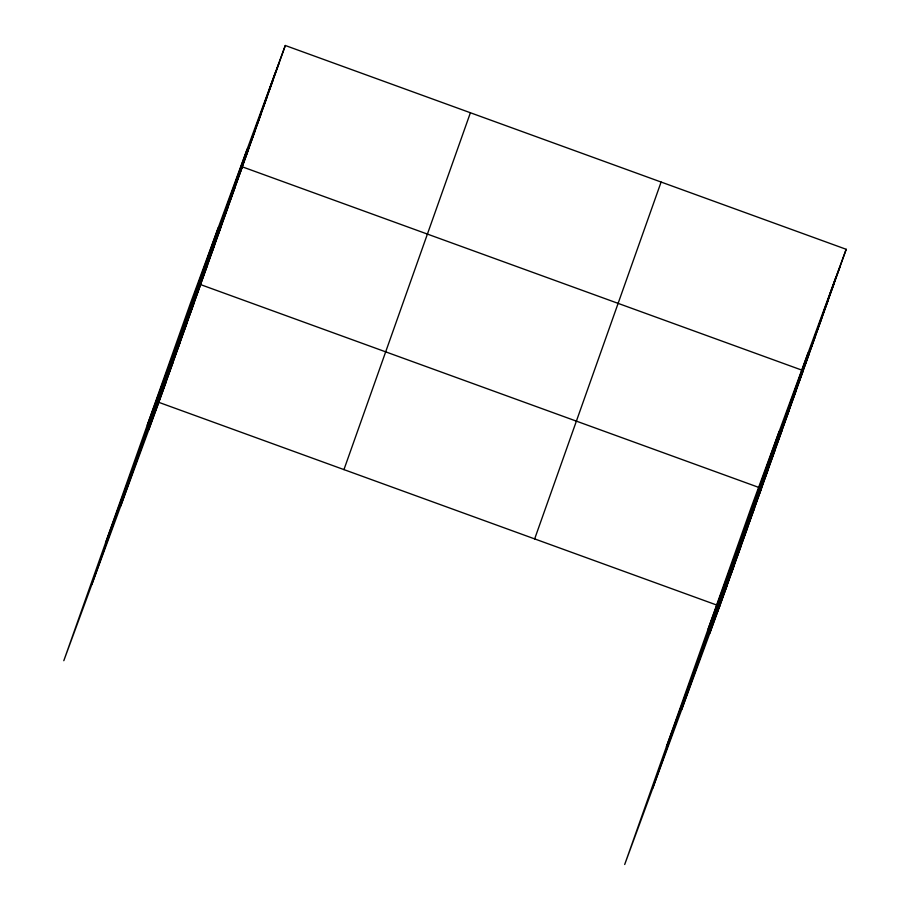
<?xml version="1.0" encoding="UTF-8"?>
<svg xmlns="http://www.w3.org/2000/svg" width="910" height="910" viewBox="0 0 910 910"><rect width="100%" height="100%" fill="white"/><g stroke="black" fill="none" stroke-linecap="round" stroke-linejoin="round"><path stroke-width="1.36" d="M91.842 584.493L218.286 227.636M120.734 505.971L247.179 149.115M148.774 429.759L275.218 72.902M285.308 45.5L190.247 303.849L63.802 660.706L158.852 402.357L285.308 45.5L846.198 249.294L719.753 606.151L624.692 864.5L751.148 507.643L846.198 249.294M343.946 469.617L470.402 112.749M534.659 538.902L661.104 182.045M652.743 788.288L779.188 431.42M681.624 709.766L808.08 352.898M709.675 633.553L836.119 276.685M269.087 90.226L279.165 62.836M262.945 107.562L273.023 80.171M256.802 124.897L266.88 97.495M250.66 142.233L260.738 114.831M244.517 159.569L254.595 132.166M238.374 176.893L248.453 149.502M147.261 425.175L242.31 166.837L803.212 370.62L708.151 628.969M225.27 213.861L235.36 186.459M218.32 233.483L228.399 206.092M211.37 253.117L221.448 225.714M204.409 272.738L214.487 245.347M197.459 292.372L207.537 264.969M105.526 542.94L200.587 284.602L761.477 488.386L666.427 746.735M183.547 331.627L193.625 304.224M176.597 351.249L186.675 323.846M169.635 370.882L179.714 343.479M162.685 390.504L172.763 363.101M155.724 410.137L165.813 382.735M829.977 294.021L840.055 266.63M823.834 311.357L833.913 283.954M817.692 328.692L827.77 301.29M811.549 346.027L821.628 318.625M805.407 363.352L815.485 335.961M799.264 380.687L809.354 353.296M786.172 417.644L796.25 390.253M779.222 437.278L789.3 409.875M772.26 456.9L782.338 429.509M765.31 476.533L775.388 449.13M758.348 496.155L768.438 468.764M744.448 535.41L754.527 508.019M737.487 555.043L747.565 527.641M730.537 574.665L740.615 547.274M723.575 594.298L733.665 566.896M716.625 613.92L726.703 586.529M158.852 402.357L719.753 606.151"/></g></svg>
